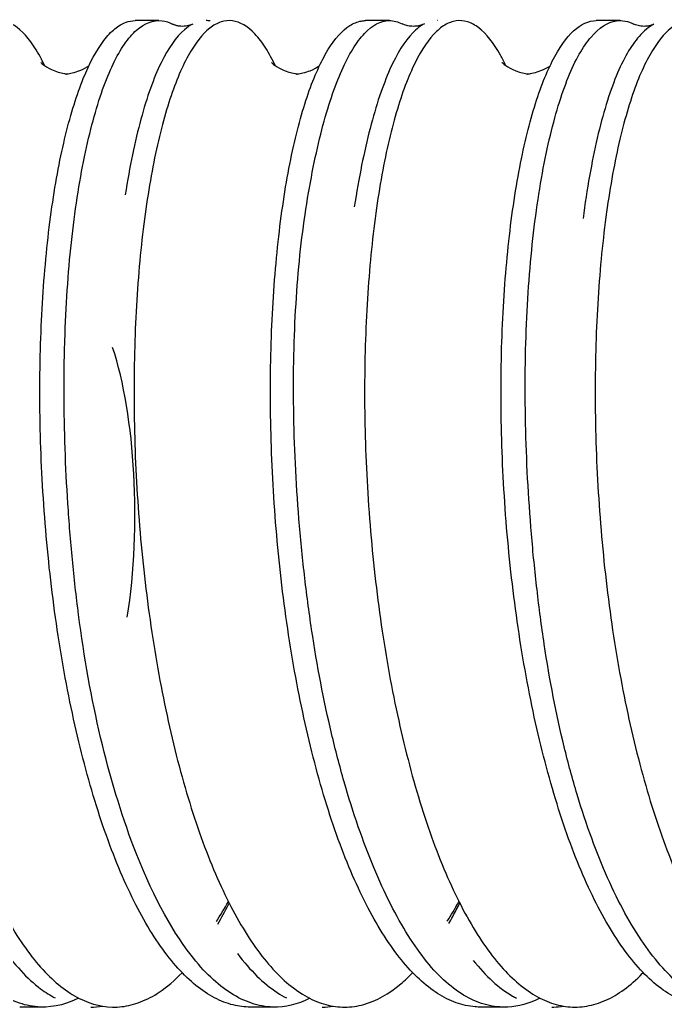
# Model space of a CAD drawing. Header units: millimetres. Extents: x 0 to 7722, y 0 to 5460.
# Drawn here: x 1177.08 to 1198.44, y 3497.63 to 3530.33 of the extents above; entities that cross this region are included whole.
import ezdxf

# ---------------------------------------------------------------- set-up
doc = ezdxf.new("R2010")
doc.units = ezdxf.units.MM
doc.header["$LTSCALE"] = 5
doc.layers.get('0').update_dxf_attribs({"linetype": 'CONTINUOUS'})

msp = doc.modelspace()

# ---------------------------------------------------------------- linework, layer by layer
for p, q in [((1181.685, 3530.298), (1180.898, 3530.298)), ((1189.318, 3530.298), (1188.528, 3530.298)), ((1196.954, 3530.298), (1196.157, 3530.298)), ((1177.856, 3497.668), (1177.083, 3497.668)), ((1185.526, 3497.668), (1184.713, 3497.668)), ((1193.116, 3497.668), (1192.342, 3497.668))]:
    msp.add_line(p, q)
for major_axis, start_param, end_param in [((0, 7.391), 4.231073, 5.552383), ((0, -7.391), 0.141649, 0.141676)]:
    msp.add_ellipse((1178.671, 3513.983), major_axis=major_axis, ratio=0.300706, start_param=start_param, end_param=end_param)
for points, knots in [([(1177.911, 3528.804), (1177.875, 3528.881), (1177.838, 3528.955), (1177.801, 3529.026), (1177.687, 3529.243), (1177.571, 3529.432), (1177.452, 3529.593), (1177.215, 3529.916), (1176.97, 3530.129), (1176.718, 3530.231), (1176.593, 3530.282), (1176.466, 3530.304), (1176.34, 3530.297), (1176.214, 3530.29), (1176.089, 3530.255), (1175.964, 3530.192), (1175.84, 3530.129), (1175.717, 3530.038), (1175.594, 3529.919), (1175.472, 3529.799), (1175.35, 3529.65), (1175.233, 3529.475), (1174.997, 3529.125), (1174.775, 3528.672), (1174.568, 3528.117), (1174.465, 3527.839), (1174.365, 3527.534), (1174.27, 3527.206), (1174.175, 3526.878), (1174.086, 3526.529), (1174.003, 3526.16), (1173.837, 3525.421), (1173.693, 3524.603), (1173.576, 3523.702), (1173.517, 3523.252), (1173.465, 3522.785), (1173.422, 3522.307), (1173.378, 3521.83), (1173.341, 3521.339), (1173.313, 3520.836), (1173.284, 3520.334), (1173.263, 3519.818), (1173.25, 3519.29), (1173.237, 3518.762), (1173.232, 3518.22), (1173.235, 3517.678), (1173.242, 3516.592), (1173.283, 3515.493), (1173.357, 3514.381), (1173.395, 3513.824), (1173.441, 3513.262), (1173.496, 3512.704), (1173.551, 3512.146), (1173.613, 3511.595), (1173.685, 3511.049), (1173.827, 3509.959), (1174.002, 3508.893), (1174.213, 3507.852), (1174.424, 3506.811), (1174.662, 3505.83), (1174.93, 3504.909), (1175.064, 3504.448), (1175.205, 3504.002), (1175.354, 3503.572), (1175.503, 3503.142), (1175.66, 3502.727), (1175.821, 3502.337), (1176.143, 3501.557), (1176.485, 3500.866), (1176.849, 3500.263), (1177.032, 3499.962), (1177.221, 3499.682), (1177.412, 3499.429), (1177.604, 3499.177), (1177.798, 3498.951), (1177.995, 3498.753), (1178.388, 3498.355), (1178.793, 3498.063), (1179.21, 3497.882), (1179.627, 3497.701), (1180.043, 3497.636), (1180.458, 3497.683), (1180.666, 3497.706), (1180.874, 3497.758), (1181.082, 3497.839), (1181.29, 3497.919), (1181.497, 3498.029), (1181.701, 3498.165), (1181.957, 3498.337), (1182.209, 3498.55), (1182.456, 3498.806)], [0.02962522, 0.02962522, 0.02962522, 0.02962522, 0.02978516, 0.02978516, 0.02978516, 0.03027344, 0.03027344, 0.03027344, 0.03125, 0.03125, 0.03125, 0.03173828, 0.03173828, 0.03173828, 0.03222656, 0.03222656, 0.03222656, 0.03271484, 0.03271484, 0.03271484, 0.03320313, 0.03320313, 0.03320313, 0.03417969, 0.03417969, 0.03417969, 0.03466797, 0.03466797, 0.03466797, 0.03515625, 0.03515625, 0.03515625, 0.03613281, 0.03613281, 0.03613281, 0.03662109, 0.03662109, 0.03662109, 0.03710938, 0.03710938, 0.03710938, 0.03759766, 0.03759766, 0.03759766, 0.03808594, 0.03808594, 0.03808594, 0.0390625, 0.0390625, 0.0390625, 0.03955078, 0.03955078, 0.03955078, 0.04003906, 0.04003906, 0.04003906, 0.04101563, 0.04101563, 0.04101563, 0.04199219, 0.04199219, 0.04199219, 0.04248047, 0.04248047, 0.04248047, 0.04296875, 0.04296875, 0.04296875, 0.04394531, 0.04394531, 0.04394531, 0.04443359, 0.04443359, 0.04443359, 0.04492188, 0.04492188, 0.04492188, 0.04589844, 0.04589844, 0.04589844, 0.046875, 0.046875, 0.046875, 0.04736328, 0.04736328, 0.04736328, 0.04785156, 0.04785156, 0.04785156, 0.04846585, 0.04846585, 0.04846585, 0.04846585]), ([(1184.713, 3497.668), (1184.524, 3497.668), (1184.335, 3497.691), (1184.146, 3497.738), (1183.939, 3497.789), (1183.731, 3497.87), (1183.523, 3497.978), (1183.109, 3498.196), (1182.708, 3498.523), (1182.318, 3498.954), (1182.123, 3499.17), (1181.931, 3499.413), (1181.742, 3499.682), (1181.553, 3499.951), (1181.367, 3500.247), (1181.188, 3500.563), (1180.83, 3501.196), (1180.495, 3501.915), (1180.18, 3502.722), (1180.023, 3503.126), (1179.871, 3503.554), (1179.726, 3503.995), (1179.582, 3504.436), (1179.446, 3504.892), (1179.316, 3505.362), (1179.187, 3505.832), (1179.065, 3506.317), (1178.95, 3506.816), (1178.835, 3507.316), (1178.727, 3507.832), (1178.627, 3508.358), (1178.428, 3509.41), (1178.264, 3510.485), (1178.132, 3511.582), (1178.066, 3512.131), (1178.009, 3512.685), (1177.959, 3513.245), (1177.91, 3513.805), (1177.869, 3514.366), (1177.838, 3514.921), (1177.774, 3516.03), (1177.745, 3517.124), (1177.749, 3518.203), (1177.751, 3518.742), (1177.761, 3519.279), (1177.779, 3519.799), (1177.797, 3520.32), (1177.823, 3520.828), (1177.857, 3521.322), (1177.891, 3521.817), (1177.932, 3522.299), (1177.981, 3522.768), (1178.03, 3523.236), (1178.086, 3523.694), (1178.149, 3524.133), (1178.275, 3525.009), (1178.426, 3525.801), (1178.6, 3526.512), (1178.687, 3526.868), (1178.779, 3527.203), (1178.878, 3527.516), (1178.976, 3527.83), (1179.078, 3528.117), (1179.184, 3528.379), (1179.396, 3528.901), (1179.622, 3529.321), (1179.862, 3529.636), (1179.982, 3529.794), (1180.105, 3529.925), (1180.228, 3530.026), (1180.351, 3530.127), (1180.475, 3530.2), (1180.6, 3530.245), (1180.699, 3530.28), (1180.798, 3530.298), (1180.898, 3530.298)], [0.93559129, 0.93559129, 0.93559129, 0.93559129, 0.93603516, 0.93603516, 0.93603516, 0.93652344, 0.93652344, 0.93652344, 0.9375, 0.9375, 0.9375, 0.93798828, 0.93798828, 0.93798828, 0.93847656, 0.93847656, 0.93847656, 0.93945313, 0.93945313, 0.93945313, 0.93994141, 0.93994141, 0.93994141, 0.94042969, 0.94042969, 0.94042969, 0.94091797, 0.94091797, 0.94091797, 0.94140625, 0.94140625, 0.94140625, 0.94238281, 0.94238281, 0.94238281, 0.94287109, 0.94287109, 0.94287109, 0.94335938, 0.94335938, 0.94335938, 0.94433594, 0.94433594, 0.94433594, 0.94482422, 0.94482422, 0.94482422, 0.9453125, 0.9453125, 0.9453125, 0.94580078, 0.94580078, 0.94580078, 0.94628906, 0.94628906, 0.94628906, 0.94726563, 0.94726563, 0.94726563, 0.94775391, 0.94775391, 0.94775391, 0.94824219, 0.94824219, 0.94824219, 0.94921875, 0.94921875, 0.94921875, 0.94970703, 0.94970703, 0.94970703, 0.95019531, 0.95019531, 0.95019531, 0.95058261, 0.95058261, 0.95058261, 0.95058261]), ([(1178.985, 3524.443), (1179.133, 3525.393), (1179.307, 3526.241), (1179.508, 3526.988), (1179.71, 3527.735), (1179.931, 3528.357), (1180.172, 3528.859), (1180.292, 3529.11), (1180.417, 3529.33), (1180.548, 3529.519), (1180.678, 3529.708), (1180.811, 3529.862), (1180.947, 3529.981), (1181.218, 3530.221), (1181.499, 3530.326), (1181.791, 3530.292)], [0, 0, 0, 0, 0.25, 0.25, 0.25, 0.5, 0.5, 0.5, 0.625, 0.625, 0.625, 0.75, 0.75, 0.75, 1, 1, 1, 1]), ([(1182.807, 3530.184), (1182.715, 3530.137), (1182.623, 3530.074), (1182.533, 3529.996), (1182.257, 3529.759), (1181.998, 3529.391), (1181.757, 3528.896), (1181.636, 3528.648), (1181.519, 3528.369), (1181.407, 3528.056), (1181.295, 3527.744), (1181.19, 3527.404), (1181.091, 3527.038), (1180.893, 3526.307), (1180.721, 3525.473), (1180.574, 3524.532)], [0.1678336, 0.1678336, 0.1678336, 0.1678336, 0.25, 0.25, 0.25, 0.5, 0.5, 0.5, 0.625, 0.625, 0.625, 0.75, 0.75, 0.75, 1, 1, 1, 1]), ([(1185.541, 3528.804), (1185.439, 3529.02), (1185.333, 3529.213), (1185.224, 3529.384), (1185.108, 3529.568), (1184.987, 3529.726), (1184.865, 3529.856), (1184.621, 3530.114), (1184.372, 3530.259), (1184.122, 3530.291), (1183.996, 3530.307), (1183.87, 3530.295), (1183.743, 3530.254), (1183.616, 3530.213), (1183.491, 3530.143), (1183.368, 3530.046), (1183.122, 3529.852), (1182.884, 3529.548), (1182.655, 3529.133), (1182.541, 3528.926), (1182.428, 3528.69), (1182.322, 3528.431), (1182.215, 3528.173), (1182.112, 3527.89), (1182.015, 3527.585), (1181.917, 3527.279), (1181.824, 3526.949), (1181.736, 3526.596), (1181.648, 3526.243), (1181.565, 3525.863), (1181.488, 3525.467), (1181.335, 3524.673), (1181.207, 3523.81), (1181.108, 3522.879), (1181.058, 3522.413), (1181.015, 3521.929), (1180.98, 3521.43), (1180.945, 3520.931), (1180.918, 3520.422), (1180.899, 3519.905), (1180.86, 3518.871), (1180.853, 3517.802), (1180.88, 3516.699), (1180.894, 3516.147), (1180.916, 3515.588), (1180.947, 3515.033), (1180.978, 3514.478), (1181.017, 3513.924), (1181.064, 3513.37), (1181.112, 3512.816), (1181.168, 3512.264), (1181.232, 3511.712), (1181.297, 3511.16), (1181.371, 3510.606), (1181.453, 3510.064), (1181.617, 3508.98), (1181.812, 3507.938), (1182.039, 3506.935), (1182.152, 3506.434), (1182.274, 3505.941), (1182.404, 3505.463), (1182.534, 3504.985), (1182.67, 3504.526), (1182.812, 3504.085), (1183.098, 3503.203), (1183.408, 3502.394), (1183.746, 3501.66), (1183.915, 3501.292), (1184.089, 3500.947), (1184.268, 3500.628), (1184.446, 3500.308), (1184.628, 3500.014), (1184.815, 3499.743), (1185.001, 3499.473), (1185.193, 3499.227), (1185.388, 3499.006), (1185.584, 3498.784), (1185.785, 3498.588), (1185.986, 3498.42), (1186.389, 3498.086), (1186.797, 3497.863), (1187.213, 3497.751), (1187.42, 3497.695), (1187.631, 3497.667), (1187.841, 3497.668), (1188.051, 3497.669), (1188.26, 3497.699), (1188.467, 3497.757), (1188.881, 3497.873), (1189.289, 3498.099), (1189.695, 3498.44), (1189.826, 3498.551), (1189.957, 3498.673), (1190.086, 3498.807)], [0.05960372, 0.05960372, 0.05960372, 0.05960372, 0.06005859, 0.06005859, 0.06005859, 0.06054688, 0.06054688, 0.06054688, 0.06152344, 0.06152344, 0.06152344, 0.06201172, 0.06201172, 0.06201172, 0.0625, 0.0625, 0.0625, 0.06347656, 0.06347656, 0.06347656, 0.06396484, 0.06396484, 0.06396484, 0.06445313, 0.06445313, 0.06445313, 0.06494141, 0.06494141, 0.06494141, 0.06542969, 0.06542969, 0.06542969, 0.06640625, 0.06640625, 0.06640625, 0.06689453, 0.06689453, 0.06689453, 0.06738281, 0.06738281, 0.06738281, 0.06835938, 0.06835938, 0.06835938, 0.06884766, 0.06884766, 0.06884766, 0.06933594, 0.06933594, 0.06933594, 0.06982422, 0.06982422, 0.06982422, 0.0703125, 0.0703125, 0.0703125, 0.07128906, 0.07128906, 0.07128906, 0.07177734, 0.07177734, 0.07177734, 0.07226563, 0.07226563, 0.07226563, 0.07324219, 0.07324219, 0.07324219, 0.07373047, 0.07373047, 0.07373047, 0.07421875, 0.07421875, 0.07421875, 0.07470703, 0.07470703, 0.07470703, 0.07519531, 0.07519531, 0.07519531, 0.07617188, 0.07617188, 0.07617188, 0.07666016, 0.07666016, 0.07666016, 0.07714844, 0.07714844, 0.07714844, 0.078125, 0.078125, 0.078125, 0.07844293, 0.07844293, 0.07844293, 0.07844293]), ([(1182.368, 3530.115), (1182.348, 3530.117), (1182.329, 3530.12), (1182.292, 3530.128), (1182.274, 3530.132), (1182.24, 3530.142), (1182.225, 3530.147), (1182.196, 3530.157), (1182.183, 3530.162), (1182.16, 3530.172), (1182.149, 3530.177), (1182.14, 3530.182)], [0.03072968, 0.03072968, 0.03072968, 0.03072968, 0.04907622, 0.04907622, 0.06742275, 0.06742275, 0.08576929, 0.08576929, 0.10411583, 0.10411583, 0.12246236, 0.12246236, 0.12246236, 0.12246236]), ([(1182.807, 3530.184), (1182.792, 3530.176), (1182.772, 3530.167), (1182.726, 3530.149), (1182.698, 3530.14), (1182.639, 3530.125), (1182.606, 3530.119), (1182.538, 3530.11), (1182.503, 3530.108), (1182.434, 3530.108), (1182.4, 3530.111), (1182.368, 3530.115)], [6.162013, 6.162013, 6.162013, 6.162013, 6.1923924, 6.1923924, 6.2227719, 6.2227719, 6.2531513, 6.2531513, 6.2835307, 6.2835307, 6.3139102, 6.3139102, 6.3139102, 6.3139102]), ([(1192.342, 3497.668), (1192.279, 3497.668), (1192.215, 3497.671), (1192.152, 3497.676), (1191.941, 3497.694), (1191.732, 3497.74), (1191.525, 3497.814), (1191.112, 3497.962), (1190.705, 3498.221), (1190.305, 3498.591), (1190.105, 3498.776), (1189.906, 3498.991), (1189.713, 3499.228), (1189.52, 3499.466), (1189.332, 3499.728), (1189.149, 3500.014), (1188.965, 3500.301), (1188.785, 3500.611), (1188.61, 3500.945), (1188.435, 3501.28), (1188.263, 3501.641), (1188.098, 3502.022), (1187.768, 3502.782), (1187.466, 3503.615), (1187.19, 3504.52), (1187.052, 3504.972), (1186.921, 3505.442), (1186.795, 3505.931), (1186.67, 3506.419), (1186.553, 3506.918), (1186.445, 3507.426), (1186.228, 3508.443), (1186.044, 3509.498), (1185.891, 3510.592), (1185.814, 3511.139), (1185.746, 3511.695), (1185.686, 3512.249), (1185.627, 3512.802), (1185.576, 3513.356), (1185.534, 3513.91), (1185.492, 3514.463), (1185.459, 3515.018), (1185.434, 3515.572), (1185.409, 3516.126), (1185.392, 3516.684), (1185.384, 3517.231), (1185.368, 3518.326), (1185.385, 3519.384), (1185.434, 3520.405), (1185.458, 3520.916), (1185.491, 3521.418), (1185.531, 3521.909), (1185.571, 3522.399), (1185.619, 3522.872), (1185.673, 3523.326), (1185.782, 3524.236), (1185.917, 3525.076), (1186.078, 3525.845), (1186.159, 3526.229), (1186.246, 3526.594), (1186.337, 3526.932), (1186.429, 3527.27), (1186.525, 3527.585), (1186.626, 3527.875), (1186.726, 3528.166), (1186.831, 3528.432), (1186.941, 3528.675), (1187.05, 3528.917), (1187.164, 3529.136), (1187.281, 3529.326), (1187.513, 3529.705), (1187.755, 3529.974), (1188.003, 3530.132), (1188.127, 3530.211), (1188.253, 3530.263), (1188.38, 3530.285), (1188.429, 3530.294), (1188.478, 3530.298), (1188.528, 3530.298)], [0.90561381, 0.90561381, 0.90561381, 0.90561381, 0.90576172, 0.90576172, 0.90576172, 0.90625, 0.90625, 0.90625, 0.90722656, 0.90722656, 0.90722656, 0.90771484, 0.90771484, 0.90771484, 0.90820313, 0.90820313, 0.90820313, 0.90869141, 0.90869141, 0.90869141, 0.90917969, 0.90917969, 0.90917969, 0.91015625, 0.91015625, 0.91015625, 0.91064453, 0.91064453, 0.91064453, 0.91113281, 0.91113281, 0.91113281, 0.91210938, 0.91210938, 0.91210938, 0.91259766, 0.91259766, 0.91259766, 0.91308594, 0.91308594, 0.91308594, 0.91357422, 0.91357422, 0.91357422, 0.9140625, 0.9140625, 0.9140625, 0.91503906, 0.91503906, 0.91503906, 0.91552734, 0.91552734, 0.91552734, 0.91601563, 0.91601563, 0.91601563, 0.91699219, 0.91699219, 0.91699219, 0.91748047, 0.91748047, 0.91748047, 0.91796875, 0.91796875, 0.91796875, 0.91845703, 0.91845703, 0.91845703, 0.91894531, 0.91894531, 0.91894531, 0.91992188, 0.91992188, 0.91992188, 0.92041016, 0.92041016, 0.92041016, 0.92060071, 0.92060071, 0.92060071, 0.92060071]), ([(1186.551, 3524.061), (1186.702, 3525.033), (1186.878, 3525.908), (1187.079, 3526.684), (1187.28, 3527.46), (1187.499, 3528.113), (1187.736, 3528.648), (1187.854, 3528.915), (1187.977, 3529.153), (1188.104, 3529.359), (1188.232, 3529.566), (1188.361, 3529.737), (1188.492, 3529.875), (1188.755, 3530.151), (1189.026, 3530.294), (1189.305, 3530.298)], [0, 0, 0, 0, 0.25, 0.25, 0.25, 0.5, 0.5, 0.5, 0.625, 0.625, 0.625, 0.75, 0.75, 0.75, 1, 1, 1, 1]), ([(1190.471, 3530.191), (1190.341, 3530.124), (1190.212, 3530.025), (1190.085, 3529.894), (1189.819, 3529.621), (1189.568, 3529.217), (1189.332, 3528.688), (1189.214, 3528.423), (1189.1, 3528.127), (1188.989, 3527.798), (1188.879, 3527.469), (1188.774, 3527.113), (1188.676, 3526.732), (1188.478, 3525.97), (1188.303, 3525.107), (1188.152, 3524.14)], [0.1306656, 0.1306656, 0.1306656, 0.1306656, 0.25, 0.25, 0.25, 0.5, 0.5, 0.5, 0.625, 0.625, 0.625, 0.75, 0.75, 0.75, 1, 1, 1, 1]), ([(1193.171, 3528.804), (1193.111, 3528.929), (1193.051, 3529.047), (1192.989, 3529.157), (1192.761, 3529.565), (1192.522, 3529.866), (1192.275, 3530.057), (1192.151, 3530.152), (1192.025, 3530.22), (1191.899, 3530.259), (1191.773, 3530.298), (1191.648, 3530.307), (1191.522, 3530.289), (1191.397, 3530.271), (1191.272, 3530.225), (1191.148, 3530.15), (1191.023, 3530.075), (1190.899, 3529.972), (1190.777, 3529.84), (1190.533, 3529.576), (1190.301, 3529.205), (1190.082, 3528.731), (1189.973, 3528.494), (1189.866, 3528.231), (1189.764, 3527.941), (1189.661, 3527.65), (1189.563, 3527.335), (1189.471, 3527), (1189.288, 3526.33), (1189.126, 3525.576), (1188.988, 3524.737), (1188.918, 3524.317), (1188.855, 3523.874), (1188.8, 3523.419), (1188.744, 3522.964), (1188.696, 3522.496), (1188.655, 3522.014), (1188.614, 3521.531), (1188.581, 3521.036), (1188.556, 3520.526), (1188.53, 3520.017), (1188.512, 3519.491), (1188.502, 3518.958), (1188.483, 3517.891), (1188.496, 3516.806), (1188.544, 3515.703), (1188.568, 3515.151), (1188.6, 3514.595), (1188.641, 3514.033), (1188.683, 3513.472), (1188.732, 3512.913), (1188.79, 3512.361), (1188.906, 3511.255), (1189.054, 3510.169), (1189.238, 3509.103), (1189.33, 3508.57), (1189.431, 3508.042), (1189.539, 3507.53), (1189.647, 3507.019), (1189.761, 3506.521), (1189.884, 3506.037), (1190.006, 3505.553), (1190.136, 3505.083), (1190.273, 3504.627), (1190.41, 3504.171), (1190.556, 3503.727), (1190.708, 3503.304), (1191.012, 3502.459), (1191.337, 3501.7), (1191.684, 3501.025), (1191.858, 3500.688), (1192.038, 3500.372), (1192.223, 3500.078), (1192.409, 3499.784), (1192.598, 3499.517), (1192.79, 3499.277), (1193.174, 3498.796), (1193.569, 3498.42), (1193.979, 3498.15), (1194.183, 3498.015), (1194.392, 3497.908), (1194.599, 3497.83), (1194.806, 3497.751), (1195.013, 3497.702), (1195.221, 3497.68), (1195.429, 3497.659), (1195.637, 3497.666), (1195.845, 3497.701), (1196.054, 3497.736), (1196.264, 3497.8), (1196.471, 3497.893), (1196.886, 3498.078), (1197.289, 3498.372), (1197.683, 3498.774), (1197.694, 3498.785), (1197.705, 3498.796), (1197.715, 3498.807)], [0.08958222, 0.08958222, 0.08958222, 0.08958222, 0.08984375, 0.08984375, 0.08984375, 0.09082031, 0.09082031, 0.09082031, 0.09130859, 0.09130859, 0.09130859, 0.09179688, 0.09179688, 0.09179688, 0.09228516, 0.09228516, 0.09228516, 0.09277344, 0.09277344, 0.09277344, 0.09375, 0.09375, 0.09375, 0.09423828, 0.09423828, 0.09423828, 0.09472656, 0.09472656, 0.09472656, 0.09570313, 0.09570313, 0.09570313, 0.09619141, 0.09619141, 0.09619141, 0.09667969, 0.09667969, 0.09667969, 0.09716797, 0.09716797, 0.09716797, 0.09765625, 0.09765625, 0.09765625, 0.09863281, 0.09863281, 0.09863281, 0.09912109, 0.09912109, 0.09912109, 0.09960938, 0.09960938, 0.09960938, 0.10058594, 0.10058594, 0.10058594, 0.10107422, 0.10107422, 0.10107422, 0.1015625, 0.1015625, 0.1015625, 0.10205078, 0.10205078, 0.10205078, 0.10253906, 0.10253906, 0.10253906, 0.10351563, 0.10351563, 0.10351563, 0.10400391, 0.10400391, 0.10400391, 0.10449219, 0.10449219, 0.10449219, 0.10546875, 0.10546875, 0.10546875, 0.10595703, 0.10595703, 0.10595703, 0.10644531, 0.10644531, 0.10644531, 0.10693359, 0.10693359, 0.10693359, 0.10742188, 0.10742188, 0.10742188, 0.10839844, 0.10839844, 0.10839844, 0.10842471, 0.10842471, 0.10842471, 0.10842471]), ([(1190.105, 3530.108), (1190.075, 3530.108), (1190.044, 3530.11), (1189.984, 3530.116), (1189.955, 3530.12), (1189.901, 3530.131), (1189.875, 3530.138), (1189.828, 3530.153), (1189.806, 3530.16), (1189.768, 3530.176), (1189.752, 3530.184), (1189.739, 3530.191)], [0, 0, 0, 0, 0.02365, 0.02365, 0.0472999, 0.0472999, 0.0709499, 0.0709499, 0.0945999, 0.0945999, 0.1182498, 0.1182498, 0.1182498, 0.1182498]), ([(1190.471, 3530.191), (1190.458, 3530.184), (1190.441, 3530.176), (1190.404, 3530.16), (1190.382, 3530.153), (1190.335, 3530.138), (1190.309, 3530.131), (1190.254, 3530.12), (1190.225, 3530.116), (1190.166, 3530.11), (1190.135, 3530.108), (1190.105, 3530.108)], [6.1649355, 6.1649355, 6.1649355, 6.1649355, 6.1885854, 6.1885854, 6.2122354, 6.2122354, 6.2358854, 6.2358854, 6.2595353, 6.2595353, 6.2831853, 6.2831853, 6.2831853, 6.2831853]), ([(1199.972, 3497.668), (1199.825, 3497.668), (1199.679, 3497.682), (1199.533, 3497.71), (1199.325, 3497.75), (1199.119, 3497.818), (1198.912, 3497.914), (1198.706, 3498.011), (1198.498, 3498.137), (1198.295, 3498.289), (1197.889, 3498.594), (1197.497, 3499.005), (1197.119, 3499.519), (1196.929, 3499.776), (1196.742, 3500.06), (1196.56, 3500.369), (1196.378, 3500.678), (1196.201, 3501.009), (1196.031, 3501.36), (1195.69, 3502.063), (1195.372, 3502.849), (1195.077, 3503.72), (1194.93, 3504.155), (1194.789, 3504.61), (1194.656, 3505.075), (1194.524, 3505.541), (1194.399, 3506.02), (1194.281, 3506.513), (1194.163, 3507.005), (1194.053, 3507.511), (1193.95, 3508.03), (1193.848, 3508.55), (1193.752, 3509.085), (1193.666, 3509.622), (1193.494, 3510.697), (1193.356, 3511.789), (1193.25, 3512.899), (1193.198, 3513.454), (1193.153, 3514.016), (1193.118, 3514.576), (1193.082, 3515.135), (1193.056, 3515.689), (1193.038, 3516.239), (1193.001, 3517.337), (1192.998, 3518.415), (1193.028, 3519.471), (1193.043, 3520), (1193.066, 3520.516), (1193.097, 3521.018), (1193.128, 3521.519), (1193.166, 3522.006), (1193.212, 3522.479), (1193.257, 3522.952), (1193.31, 3523.411), (1193.37, 3523.856), (1193.43, 3524.3), (1193.497, 3524.731), (1193.57, 3525.138), (1193.716, 3525.951), (1193.886, 3526.678), (1194.077, 3527.319), (1194.172, 3527.639), (1194.274, 3527.94), (1194.379, 3528.213), (1194.484, 3528.487), (1194.592, 3528.734), (1194.704, 3528.954), (1194.927, 3529.395), (1195.163, 3529.731), (1195.41, 3529.959), (1195.657, 3530.186), (1195.907, 3530.298), (1196.157, 3530.298)], [0.87563229, 0.87563229, 0.87563229, 0.87563229, 0.87597656, 0.87597656, 0.87597656, 0.87646484, 0.87646484, 0.87646484, 0.87695313, 0.87695313, 0.87695313, 0.87792969, 0.87792969, 0.87792969, 0.87841797, 0.87841797, 0.87841797, 0.87890625, 0.87890625, 0.87890625, 0.87988281, 0.87988281, 0.87988281, 0.88037109, 0.88037109, 0.88037109, 0.88085938, 0.88085938, 0.88085938, 0.88134766, 0.88134766, 0.88134766, 0.88183594, 0.88183594, 0.88183594, 0.8828125, 0.8828125, 0.8828125, 0.88330078, 0.88330078, 0.88330078, 0.88378906, 0.88378906, 0.88378906, 0.88476563, 0.88476563, 0.88476563, 0.88525391, 0.88525391, 0.88525391, 0.88574219, 0.88574219, 0.88574219, 0.88623047, 0.88623047, 0.88623047, 0.88671875, 0.88671875, 0.88671875, 0.88769531, 0.88769531, 0.88769531, 0.88818359, 0.88818359, 0.88818359, 0.88867188, 0.88867188, 0.88867188, 0.88964844, 0.88964844, 0.88964844, 0.89062379, 0.89062379, 0.89062379, 0.89062379]), ([(1194.132, 3523.656), (1194.261, 3524.652), (1194.419, 3525.553), (1194.606, 3526.359), (1194.793, 3527.165), (1195.002, 3527.851), (1195.233, 3528.42), (1195.348, 3528.704), (1195.469, 3528.959), (1195.596, 3529.184), (1195.723, 3529.409), (1195.853, 3529.599), (1195.986, 3529.755), (1196.252, 3530.068), (1196.532, 3530.247), (1196.824, 3530.289)], [0, 0, 0, 0, 0.25, 0.25, 0.25, 0.5, 0.5, 0.5, 0.625, 0.625, 0.625, 0.75, 0.75, 0.75, 1, 1, 1, 1]), ([(1198.069, 3530.182), (1197.901, 3530.095), (1197.736, 3529.96), (1197.575, 3529.775), (1197.305, 3529.464), (1197.054, 3529.025), (1196.822, 3528.463), (1196.706, 3528.182), (1196.595, 3527.869), (1196.489, 3527.525), (1196.383, 3527.181), (1196.284, 3526.81), (1196.192, 3526.415), (1196.008, 3525.625), (1195.851, 3524.737), (1195.721, 3523.749)], [0.1013041, 0.1013041, 0.1013041, 0.1013041, 0.25, 0.25, 0.25, 0.5, 0.5, 0.5, 0.625, 0.625, 0.625, 0.75, 0.75, 0.75, 1, 1, 1, 1]), ([(1200.8, 3528.804), (1200.675, 3529.067), (1200.545, 3529.298), (1200.411, 3529.495), (1200.292, 3529.669), (1200.171, 3529.815), (1200.049, 3529.932), (1199.927, 3530.049), (1199.804, 3530.138), (1199.679, 3530.199), (1199.555, 3530.26), (1199.43, 3530.293), (1199.303, 3530.298), (1199.177, 3530.302), (1199.049, 3530.278), (1198.924, 3530.225), (1198.673, 3530.12), (1198.429, 3529.903), (1198.192, 3529.575), (1198.073, 3529.411), (1197.956, 3529.218), (1197.843, 3529), (1197.73, 3528.781), (1197.621, 3528.538), (1197.516, 3528.27), (1197.306, 3527.735), (1197.114, 3527.103), (1196.941, 3526.372), (1196.769, 3525.641), (1196.621, 3524.836), (1196.499, 3523.958), (1196.439, 3523.52), (1196.385, 3523.063), (1196.338, 3522.588), (1196.29, 3522.113), (1196.251, 3521.62), (1196.219, 3521.119), (1196.156, 3520.118), (1196.123, 3519.078), (1196.123, 3517.998), (1196.123, 3517.458), (1196.132, 3516.905), (1196.149, 3516.352), (1196.167, 3515.8), (1196.192, 3515.247), (1196.226, 3514.693), (1196.26, 3514.14), (1196.303, 3513.586), (1196.354, 3513.031), (1196.405, 3512.476), (1196.465, 3511.92), (1196.534, 3511.366), (1196.671, 3510.259), (1196.841, 3509.188), (1197.043, 3508.152), (1197.143, 3507.634), (1197.252, 3507.125), (1197.37, 3506.625), (1197.487, 3506.126), (1197.613, 3505.638), (1197.745, 3505.17), (1198.008, 3504.234), (1198.298, 3503.367), (1198.616, 3502.57), (1198.774, 3502.172), (1198.941, 3501.789), (1199.112, 3501.433), (1199.282, 3501.076), (1199.457, 3500.744), (1199.636, 3500.435), (1199.816, 3500.127), (1200, 3499.842), (1200.189, 3499.581), (1200.378, 3499.319), (1200.573, 3499.081), (1200.771, 3498.87), (1201.166, 3498.448), (1201.568, 3498.138), (1201.979, 3497.937), (1202.184, 3497.837), (1202.392, 3497.764), (1202.602, 3497.72), (1202.812, 3497.675), (1203.022, 3497.66), (1203.23, 3497.672), (1203.647, 3497.698), (1204.059, 3497.836), (1204.47, 3498.088), (1204.675, 3498.214), (1204.88, 3498.369), (1205.08, 3498.55), (1205.139, 3498.603), (1205.198, 3498.659), (1205.256, 3498.717)], [0.11956279, 0.11956279, 0.11956279, 0.11956279, 0.12011719, 0.12011719, 0.12011719, 0.12060547, 0.12060547, 0.12060547, 0.12109375, 0.12109375, 0.12109375, 0.12158203, 0.12158203, 0.12158203, 0.12207031, 0.12207031, 0.12207031, 0.12304688, 0.12304688, 0.12304688, 0.12353516, 0.12353516, 0.12353516, 0.12402344, 0.12402344, 0.12402344, 0.125, 0.125, 0.125, 0.12597656, 0.12597656, 0.12597656, 0.12646484, 0.12646484, 0.12646484, 0.12695313, 0.12695313, 0.12695313, 0.12792969, 0.12792969, 0.12792969, 0.12841797, 0.12841797, 0.12841797, 0.12890625, 0.12890625, 0.12890625, 0.12939453, 0.12939453, 0.12939453, 0.12988281, 0.12988281, 0.12988281, 0.13085938, 0.13085938, 0.13085938, 0.13134766, 0.13134766, 0.13134766, 0.13183594, 0.13183594, 0.13183594, 0.1328125, 0.1328125, 0.1328125, 0.13330078, 0.13330078, 0.13330078, 0.13378906, 0.13378906, 0.13378906, 0.13427734, 0.13427734, 0.13427734, 0.13476563, 0.13476563, 0.13476563, 0.13574219, 0.13574219, 0.13574219, 0.13623047, 0.13623047, 0.13623047, 0.13671875, 0.13671875, 0.13671875, 0.13769531, 0.13769531, 0.13769531, 0.13818359, 0.13818359, 0.13818359, 0.138328, 0.138328, 0.138328, 0.138328]), ([(1197.842, 3530.115), (1197.81, 3530.111), (1197.776, 3530.108), (1197.707, 3530.108), (1197.672, 3530.11), (1197.604, 3530.119), (1197.571, 3530.125), (1197.511, 3530.14), (1197.484, 3530.149), (1197.438, 3530.167), (1197.418, 3530.176), (1197.402, 3530.184)], [6.2524604, 6.2524604, 6.2524604, 6.2524604, 6.2828399, 6.2828399, 6.3132193, 6.3132193, 6.3435988, 6.3435988, 6.3739782, 6.3739782, 6.4043576, 6.4043576, 6.4043576, 6.4043576]), ([(1198.069, 3530.182), (1198.061, 3530.177), (1198.05, 3530.172), (1198.027, 3530.162), (1198.014, 3530.157), (1197.985, 3530.147), (1197.969, 3530.142), (1197.936, 3530.132), (1197.918, 3530.128), (1197.881, 3530.12), (1197.862, 3530.117), (1197.842, 3530.115)], [6.16072295, 6.16072295, 6.16072295, 6.16072295, 6.17906948, 6.17906948, 6.19741602, 6.19741602, 6.21576255, 6.21576255, 6.23410909, 6.23410909, 6.25245562, 6.25245562, 6.25245562, 6.25245562]), ([(1177.779, 3528.913), (1177.779, 3528.913), (1177.783, 3528.908), (1177.836, 3528.856), (1178.03, 3528.691), (1178.423, 3528.574), (1178.493, 3528.558), (1178.585, 3528.542), (1178.61, 3528.538), (1178.641, 3528.534)], [0.7491352, 0.7491352, 0.7491352, 0.7491352, 0.8055978, 0.8055978, 1.0690297, 1.0690297, 1.1217318, 1.1217318, 1.1391676, 1.1391676, 1.1391676, 1.1391676]), ([(1185.408, 3528.913), (1185.408, 3528.913), (1185.412, 3528.908), (1185.466, 3528.856), (1185.659, 3528.691), (1186.052, 3528.574), (1186.123, 3528.558), (1186.215, 3528.542), (1186.24, 3528.538), (1186.271, 3528.534)], [0.7492903, 0.7492903, 0.7492903, 0.7492903, 0.805657, 0.805657, 1.0691364, 1.0691364, 1.1218347, 1.1218347, 1.1393208, 1.1393208, 1.1393208, 1.1393208]), ([(1193.038, 3528.913), (1193.038, 3528.913), (1193.042, 3528.908), (1193.096, 3528.856), (1193.289, 3528.691), (1193.682, 3528.574), (1193.753, 3528.558), (1193.845, 3528.542), (1193.87, 3528.538), (1193.901, 3528.534)], [0.7490216, 0.7490216, 0.7490216, 0.7490216, 0.8055544, 0.8055544, 1.0689515, 1.0689515, 1.1216564, 1.1216564, 1.1390546, 1.1390546, 1.1390546, 1.1390546]), ([(1178.607, 3528.53), (1178.607, 3528.53), (1178.607, 3528.53), (1178.607, 3528.53), (1178.607, 3528.53), (1178.608, 3528.53), (1178.609, 3528.53), (1178.61, 3528.53), (1178.61, 3528.53), (1178.611, 3528.53), (1178.612, 3528.53), (1178.612, 3528.53), (1178.613, 3528.53), (1178.613, 3528.53), (1178.614, 3528.531), (1178.614, 3528.531), (1178.615, 3528.531), (1178.615, 3528.531), (1178.615, 3528.531), (1178.617, 3528.531), (1178.618, 3528.531), (1178.62, 3528.531), (1178.622, 3528.532), (1178.624, 3528.532), (1178.625, 3528.532), (1178.628, 3528.532), (1178.63, 3528.533), (1178.678, 3528.539), (1178.697, 3528.542), (1178.758, 3528.553), (1178.789, 3528.559), (1178.909, 3528.587), (1178.993, 3528.614), (1179.197, 3528.694), (1179.298, 3528.753), (1179.37, 3528.803)], [1.2198617, 1.2198617, 1.2198617, 1.2198617, 1.2209335, 1.2209335, 1.2223904, 1.2223904, 1.2230966, 1.2230966, 1.2233575, 1.2233575, 1.2236214, 1.2236214, 1.2237438, 1.2237438, 1.2238326, 1.2238326, 1.2239214, 1.2239214, 1.22401, 1.22401, 1.2243644, 1.2243644, 1.2247199, 1.2247199, 1.2250756, 1.2250756, 1.2257957, 1.2257957, 1.2489289, 1.2489289, 1.2714708, 1.2714708, 1.3391481, 1.3391481, 1.4590801, 1.4590801, 1.4590801, 1.4590801]), ([(1186.236, 3528.53), (1186.236, 3528.53), (1186.236, 3528.53), (1186.237, 3528.53), (1186.236, 3528.53), (1186.24, 3528.53), (1186.24, 3528.53), (1186.242, 3528.53), (1186.245, 3528.531), (1186.248, 3528.531), (1186.249, 3528.531), (1186.251, 3528.532), (1186.253, 3528.532), (1186.255, 3528.532), (1186.256, 3528.532), (1186.259, 3528.532), (1186.26, 3528.533), (1186.306, 3528.538), (1186.326, 3528.542), (1186.388, 3528.553), (1186.418, 3528.559), (1186.538, 3528.587), (1186.622, 3528.613), (1186.827, 3528.694), (1186.928, 3528.753), (1187, 3528.803)], [1.2197821, 1.2197821, 1.2197821, 1.2197821, 1.2201209, 1.2201209, 1.2229499, 1.2229499, 1.2233034, 1.2233034, 1.2239765, 1.2239765, 1.2243313, 1.2243313, 1.2246871, 1.2246871, 1.2250424, 1.2250424, 1.2257593, 1.2257593, 1.2486871, 1.2486871, 1.2712299, 1.2712299, 1.3389099, 1.3389099, 1.4589294, 1.4589294, 1.4589294, 1.4589294]), ([(1193.866, 3528.53), (1193.866, 3528.53), (1193.866, 3528.53), (1193.868, 3528.53), (1193.869, 3528.53), (1193.87, 3528.53), (1193.87, 3528.53), (1193.871, 3528.53), (1193.872, 3528.53), (1193.872, 3528.53), (1193.872, 3528.53), (1193.873, 3528.53), (1193.873, 3528.531), (1193.874, 3528.531), (1193.874, 3528.531), (1193.875, 3528.531), (1193.875, 3528.531), (1193.876, 3528.531), (1193.877, 3528.531), (1193.88, 3528.531), (1193.881, 3528.532), (1193.883, 3528.532), (1193.884, 3528.532), (1193.887, 3528.532), (1193.889, 3528.533), (1193.938, 3528.539), (1193.956, 3528.542), (1194.018, 3528.553), (1194.048, 3528.559), (1194.168, 3528.587), (1194.252, 3528.614), (1194.457, 3528.694), (1194.558, 3528.753), (1194.629, 3528.802)], [1.2197198, 1.2197198, 1.2197198, 1.2197198, 1.2223084, 1.2223084, 1.2230149, 1.2230149, 1.2233695, 1.2233695, 1.2235038, 1.2235038, 1.2235923, 1.2235923, 1.2236811, 1.2236811, 1.2237699, 1.2237699, 1.2238585, 1.2238585, 1.2242123, 1.2242123, 1.2245678, 1.2245678, 1.2249235, 1.2249235, 1.2256438, 1.2256438, 1.248792, 1.248792, 1.2713333, 1.2713333, 1.3390086, 1.3390086, 1.4588761, 1.4588761, 1.4588761, 1.4588761]), ([(1179.028, 3510.652), (1178.951, 3511.255), (1178.883, 3511.862), (1178.824, 3512.474), (1178.765, 3513.086), (1178.715, 3513.706), (1178.675, 3514.321), (1178.594, 3515.549), (1178.553, 3516.757), (1178.549, 3517.944), (1178.548, 3518.241), (1178.55, 3518.536), (1178.554, 3518.83), (1178.558, 3519.124), (1178.564, 3519.417), (1178.573, 3519.705), (1178.591, 3520.28), (1178.618, 3520.839), (1178.654, 3521.382), (1178.691, 3521.925), (1178.736, 3522.452), (1178.791, 3522.962), (1178.846, 3523.473), (1178.911, 3523.969), (1178.985, 3524.443)], [0, 0, 0, 0, 0.125, 0.125, 0.125, 0.25, 0.25, 0.25, 0.5, 0.5, 0.5, 0.5625, 0.5625, 0.5625, 0.625, 0.625, 0.625, 0.75, 0.75, 0.75, 0.875, 0.875, 0.875, 1, 1, 1, 1]), ([(1186.742, 3510.156), (1186.652, 3510.755), (1186.573, 3511.36), (1186.502, 3511.97), (1186.432, 3512.58), (1186.371, 3513.2), (1186.322, 3513.814), (1186.222, 3515.043), (1186.163, 3516.256), (1186.147, 3517.453), (1186.138, 3518.052), (1186.141, 3518.65), (1186.154, 3519.232), (1186.166, 3519.814), (1186.19, 3520.381), (1186.224, 3520.932), (1186.257, 3521.484), (1186.301, 3522.021), (1186.356, 3522.543), (1186.41, 3523.065), (1186.476, 3523.574), (1186.551, 3524.061)], [0, 0, 0, 0, 0.125, 0.125, 0.125, 0.25, 0.25, 0.25, 0.5, 0.5, 0.5, 0.625, 0.625, 0.625, 0.75, 0.75, 0.75, 0.875, 0.875, 0.875, 1, 1, 1, 1]), ([(1194.437, 3509.678), (1194.349, 3510.272), (1194.269, 3510.872), (1194.199, 3511.48), (1194.128, 3512.088), (1194.066, 3512.705), (1194.015, 3513.318), (1193.912, 3514.544), (1193.847, 3515.76), (1193.821, 3516.964), (1193.808, 3517.566), (1193.805, 3518.169), (1193.811, 3518.755), (1193.818, 3519.342), (1193.834, 3519.914), (1193.86, 3520.473), (1193.886, 3521.032), (1193.922, 3521.577), (1193.967, 3522.108), (1194.012, 3522.639), (1194.068, 3523.158), (1194.132, 3523.656)], [0, 0, 0, 0, 0.125, 0.125, 0.125, 0.25, 0.25, 0.25, 0.5, 0.5, 0.5, 0.625, 0.625, 0.625, 0.75, 0.75, 0.75, 0.875, 0.875, 0.875, 1, 1, 1, 1]), ([(1182.751, 3499.384), (1182.056, 3500.283), (1181.413, 3501.504), (1180.435, 3504.068), (1180.068, 3505.283), (1179.456, 3507.872), (1179.21, 3509.239), (1179.028, 3510.652)], [8.673103, 8.673103, 8.673103, 8.673103, 9.267084, 9.267084, 9.706987, 9.706987, 10.141043, 10.141043, 10.141043, 10.141043]), ([(1190.551, 3499.17), (1190.133, 3499.689), (1189.733, 3500.326), (1189.35, 3501.083), (1188.967, 3501.84), (1188.612, 3502.692), (1188.286, 3503.636), (1188.122, 3504.107), (1187.966, 3504.602), (1187.817, 3505.12), (1187.668, 3505.639), (1187.529, 3506.172), (1187.4, 3506.719), (1187.141, 3507.811), (1186.921, 3508.956), (1186.742, 3510.156)], [0, 0, 0, 0, 0.25, 0.25, 0.25, 0.5, 0.5, 0.5, 0.625, 0.625, 0.625, 0.75, 0.75, 0.75, 1, 1, 1, 1]), ([(1198.359, 3498.965), (1197.924, 3499.448), (1197.508, 3500.053), (1197.11, 3500.779), (1196.712, 3501.506), (1196.345, 3502.331), (1196.008, 3503.251), (1195.84, 3503.711), (1195.679, 3504.195), (1195.527, 3504.703), (1195.374, 3505.212), (1195.232, 3505.736), (1195.1, 3506.275), (1194.837, 3507.351), (1194.615, 3508.485), (1194.437, 3509.678)], [0, 0, 0, 0, 0.25, 0.25, 0.25, 0.5, 0.5, 0.5, 0.625, 0.625, 0.625, 0.75, 0.75, 0.75, 1, 1, 1, 1]), ([(1183.638, 3500.415), (1183.758, 3500.62), (1183.876, 3500.836), (1183.991, 3501.061), (1183.999, 3501.076), (1184.006, 3501.09), (1184.014, 3501.105)], [0.0494796757, 0.0494796757, 0.0494796757, 0.0494796757, 0.0498046875, 0.0498046875, 0.0498046875, 0.0498258693, 0.0498258693, 0.0498258693, 0.0498258693]), ([(1191.277, 3500.43), (1191.321, 3500.507), (1191.365, 3500.584), (1191.409, 3500.664), (1191.488, 3500.806), (1191.566, 3500.953), (1191.643, 3501.105)], [0.0794698033, 0.0794698033, 0.0794698033, 0.0794698033, 0.0795898438, 0.0795898438, 0.0795898438, 0.0798053059, 0.0798053059, 0.0798053059, 0.0798053059]), ([(1179.033, 3497.966), (1179.015, 3497.957), (1178.996, 3497.947), (1178.978, 3497.939), (1178.521, 3497.717), (1178.06, 3497.631), (1177.594, 3497.683), (1177.478, 3497.696), (1177.361, 3497.718), (1177.245, 3497.748), (1177.13, 3497.778), (1177.015, 3497.817), (1176.901, 3497.865), (1176.672, 3497.959), (1176.448, 3498.088), (1176.226, 3498.249), (1176.004, 3498.41), (1175.786, 3498.605), (1175.571, 3498.833), (1175.356, 3499.062), (1175.146, 3499.324), (1174.942, 3499.617)], [0.2399548, 0.2399548, 0.2399548, 0.2399548, 0.25, 0.25, 0.25, 0.5, 0.5, 0.5, 0.5625, 0.5625, 0.5625, 0.625, 0.625, 0.625, 0.75, 0.75, 0.75, 0.875, 0.875, 0.875, 1, 1, 1, 1]), ([(1176.494, 3499.665), (1176.696, 3499.369), (1176.904, 3499.106), (1177.117, 3498.874), (1177.329, 3498.642), (1177.548, 3498.442), (1177.771, 3498.275), (1177.931, 3498.155), (1178.093, 3498.053), (1178.255, 3497.969)], [0, 0, 0, 0, 0.125, 0.125, 0.125, 0.25, 0.25, 0.25, 0.3400399, 0.3400399, 0.3400399, 0.3400399]), ([(1186.678, 3497.958), (1186.274, 3497.752), (1185.866, 3497.656), (1185.452, 3497.669), (1185.221, 3497.677), (1184.987, 3497.719), (1184.756, 3497.796), (1184.525, 3497.872), (1184.296, 3497.982), (1184.071, 3498.126), (1183.845, 3498.269), (1183.622, 3498.445), (1183.402, 3498.654), (1183.182, 3498.864), (1182.963, 3499.108), (1182.751, 3499.384)], [0.2760596, 0.2760596, 0.2760596, 0.2760596, 0.5, 0.5, 0.5, 0.625, 0.625, 0.625, 0.75, 0.75, 0.75, 0.875, 0.875, 0.875, 1, 1, 1, 1]), ([(1184.286, 3499.436), (1184.497, 3499.156), (1184.712, 3498.91), (1184.932, 3498.695), (1185.151, 3498.481), (1185.376, 3498.298), (1185.604, 3498.149), (1185.706, 3498.082), (1185.808, 3498.023), (1185.91, 3497.97)], [0, 0, 0, 0, 0.125, 0.125, 0.125, 0.25, 0.25, 0.25, 0.306058, 0.306058, 0.306058, 0.306058]), ([(1194.292, 3497.966), (1193.94, 3497.786), (1193.586, 3497.688), (1193.23, 3497.671), (1193, 3497.66), (1192.767, 3497.683), (1192.536, 3497.741), (1192.304, 3497.799), (1192.076, 3497.891), (1191.852, 3498.017), (1191.628, 3498.143), (1191.407, 3498.301), (1191.191, 3498.493), (1190.974, 3498.685), (1190.76, 3498.911), (1190.551, 3499.17)], [0.3074279, 0.3074279, 0.3074279, 0.3074279, 0.5, 0.5, 0.5, 0.625, 0.625, 0.625, 0.75, 0.75, 0.75, 0.875, 0.875, 0.875, 1, 1, 1, 1]), ([(1192.091, 3499.213), (1192.297, 3498.951), (1192.509, 3498.722), (1192.726, 3498.526), (1192.943, 3498.329), (1193.167, 3498.164), (1193.391, 3498.035), (1193.435, 3498.01), (1193.478, 3497.986), (1193.522, 3497.963)], [0, 0, 0, 0, 0.125, 0.125, 0.125, 0.25, 0.25, 0.25, 0.2742086, 0.2742086, 0.2742086, 0.2742086]), ([(1201.935, 3497.959), (1201.653, 3497.815), (1201.369, 3497.725), (1201.081, 3497.688), (1200.851, 3497.658), (1200.618, 3497.662), (1200.386, 3497.701), (1200.153, 3497.741), (1199.923, 3497.814), (1199.695, 3497.921), (1199.467, 3498.028), (1199.242, 3498.169), (1199.019, 3498.342), (1198.796, 3498.516), (1198.576, 3498.724), (1198.359, 3498.965)], [0.3436625, 0.3436625, 0.3436625, 0.3436625, 0.5, 0.5, 0.5, 0.625, 0.625, 0.625, 0.75, 0.75, 0.75, 0.875, 0.875, 0.875, 1, 1, 1, 1]), ([(1194.684, 3497.668), (1194.709, 3497.668), (1194.733, 3497.668), (1194.758, 3497.669), (1194.862, 3497.673), (1194.967, 3497.683), (1195.072, 3497.701)], [0.48660901, 0.48660901, 0.48660901, 0.48660901, 0.5, 0.5, 0.5, 0.5564588, 0.5564588, 0.5564588, 0.5564588])]:
    msp.add_open_spline(points, degree=3, knots=knots)
for points in [[(1181.791, 3530.292), (1181.909, 3530.278), (1182.026, 3530.242), (1182.14, 3530.182)], [(1183.386, 3530.289), (1183.342, 3530.295), (1183.299, 3530.298), (1183.256, 3530.298)], [(1189.305, 3530.298), (1189.452, 3530.3), (1189.596, 3530.265), (1189.739, 3530.191)], [(1190.905, 3530.298), (1190.9, 3530.298), (1190.896, 3530.298), (1190.891, 3530.298)], [(1196.824, 3530.289), (1197.021, 3530.317), (1197.213, 3530.282), (1197.402, 3530.184)], [(1186.271, 3508.288), (1186.271, 3508.288), (1186.271, 3508.288), (1186.271, 3508.288)], [(1193.9, 3508.288), (1193.9, 3508.288), (1193.9, 3508.288), (1193.901, 3508.288)], [(1183.589, 3500.499), (1183.718, 3500.693), (1183.852, 3500.915), (1183.986, 3501.159)], [(1191.229, 3500.514), (1191.355, 3500.705), (1191.485, 3500.921), (1191.616, 3501.159)], [(1179.43, 3497.668), (1179.559, 3497.668), (1179.687, 3497.679), (1179.816, 3497.7)], [(1187.094, 3497.668), (1187.216, 3497.668), (1187.339, 3497.678), (1187.462, 3497.697)]]:
    msp.add_open_spline(points, degree=3)

doc.saveas('drawing.dxf')
